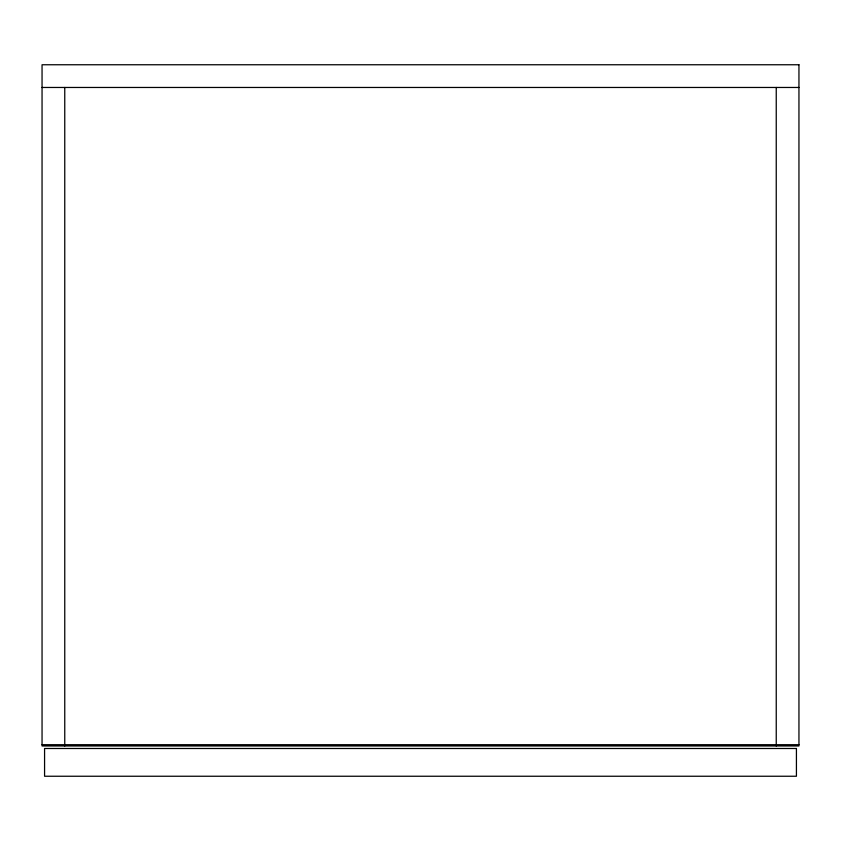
<?xml version="1.0" encoding="UTF-8"?>
<svg xmlns="http://www.w3.org/2000/svg" width="841" height="841" viewBox="0 0 841 841"><rect width="100%" height="100%" fill="white"/><g stroke="black" fill="none" stroke-linecap="round" stroke-linejoin="round"><path stroke-width="1.26" d="M42.05 87.464L798.95 87.464M42.05 744.706L798.95 744.706M776.243 87.464L776.243 745.967M64.757 87.464L64.757 745.967M798.95 64.757L42.05 64.757L42.05 745.967L798.95 745.967L798.95 64.757M796.427 748.49L44.573 748.49L44.573 776.243L796.427 776.243L796.427 748.49"/></g></svg>
